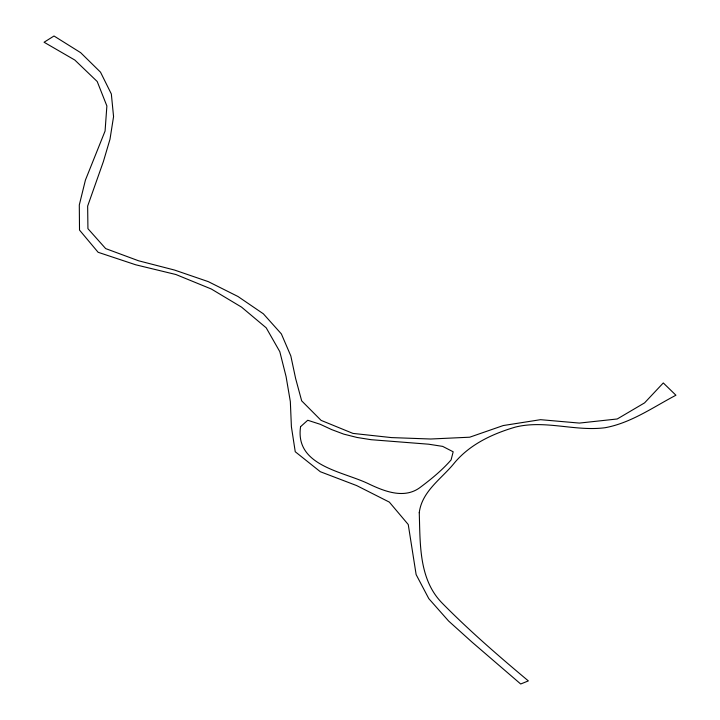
<?xml version="1.0" encoding="UTF-8"?>
<svg xmlns="http://www.w3.org/2000/svg" width="720" height="720" viewBox="0 0 720 720"><rect width="100%" height="100%" fill="white"/><g stroke="black" fill="none" stroke-linecap="round" stroke-linejoin="round"><path stroke-width="1.08" d="M419.256 512.685C420.291 543.717 418.662 579.24 442.179 603.126C469.341 630.711 498.672 656.082 528.354 680.904L520.695 684L472.122 642.204L448.596 621.018L428.796 598.617L416.133 574.587L408.249 524.52L389.34 502.11L356.679 485.586L320.31 471.717L295.245 451.737L291.402 426.753L290.34 401.598L286.074 376.551L279.801 351.657L266.211 327.825L241.56 307.134L211.338 289.017L175.905 274.518L135.711 264.789L98.127 252.288L79.515 230.085L79.299 204.975L85.428 180.072L105.075 131.04L106.875 105.966L97.209 81.513L74.817 60.039L44.073 42.237L54.009 36L80.658 52.668L100.521 72.189L111.339 93.978L113.562 116.613L109.998 139.221L103.374 161.595L87.651 206.1L87.93 228.672L105.669 248.598L138.609 260.793L174.528 270.054L208.296 281.637L237.969 296.496L263.367 313.812L281.367 333.909L290.826 355.932L295.614 378.459L301.671 400.851L321.102 420.381L352.953 433.404L391.428 437.589L430.686 439.011L469.701 437.202L503.235 425.547L540.54 419.679L579.375 423.081L617.238 418.977L644.562 402.885L663.291 382.95L675.927 395.226C652.941 407.304 631.116 422.919 605.124 427.716C575.064 431.649 545.121 419.67 515.331 427.104C491.913 433.971 468.801 444.843 453.285 464.319C440.658 479.367 421.857 491.724 419.256 512.685M300.573 426.672C294.678 466.47 343.62 471.285 369.585 484.299C384.903 491.508 403.92 498.852 419.382 487.989C430.704 479.565 441.774 470.592 451.08 459.936L453.177 451.791L442.674 446.391L428.67 444.204L371.079 439.695L357.075 437.472L343.755 434.133L331.587 429.561L320.265 424.305L307.737 420.255L300.573 426.672"/></g></svg>
